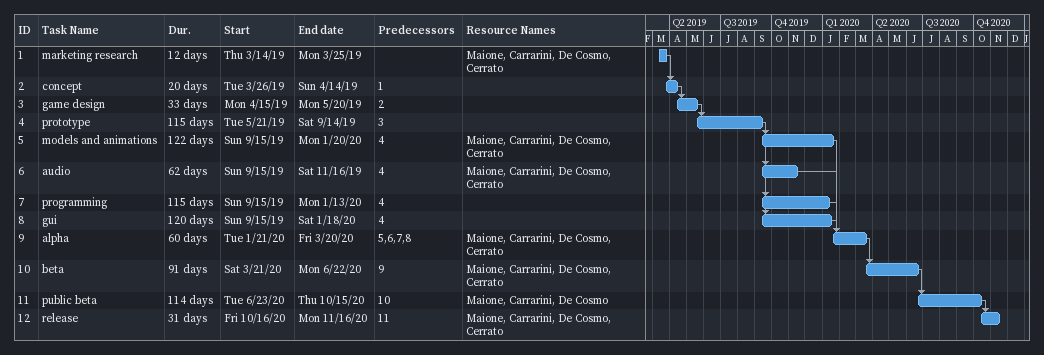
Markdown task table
| ID | Task | Duration | Start | Finish | Predecessors | Resources |
|---|---|---|---|---|---|---|
| 1 | marketing research | 12d | 2019-03-14 | 2019-03-25 |  | Maione, Carrarini, De Cosmo, Cerrato |
| 2 | concept | 20d | 2019-03-26 | 2019-04-14 | 1 |  |
| 3 | game design | 33d | 2019-04-15 | 2019-05-20 | 2 |  |
| 4 | prototype | 115d | 2019-05-21 | 2019-09-14 | 3 |  |
| 5 | models and animations | 122d | 2019-09-15 | 2020-01-20 | 4 | Maione, Carrarini, De Cosmo, Cerrato |
| 6 | audio | 62d | 2019-09-15 | 2019-11-16 | 4 | Maione, Carrarini, De Cosmo, Cerrato |
| 7 | programming | 115d | 2019-09-15 | 2020-01-13 | 4 |  |
| 8 | gui | 120d | 2019-09-15 | 2020-01-18 | 4 |  |
| 9 | alpha | 60d | 2020-01-21 | 2020-03-20 | 5, 6, 7, 8 | Maione, Carrarini, De Cosmo, Cerrato |
| 10 | beta | 91d | 2020-03-21 | 2020-06-22 | 9 | Maione, Carrarini, De Cosmo, Cerrato |
| 11 | public beta | 114d | 2020-06-23 | 2020-10-15 | 10 | Maione, Carrarini, De Cosmo |
| 12 | release | 31d | 2020-10-16 | 2020-11-16 | 11 | Maione, Carrarini, De Cosmo, Cerrato |
